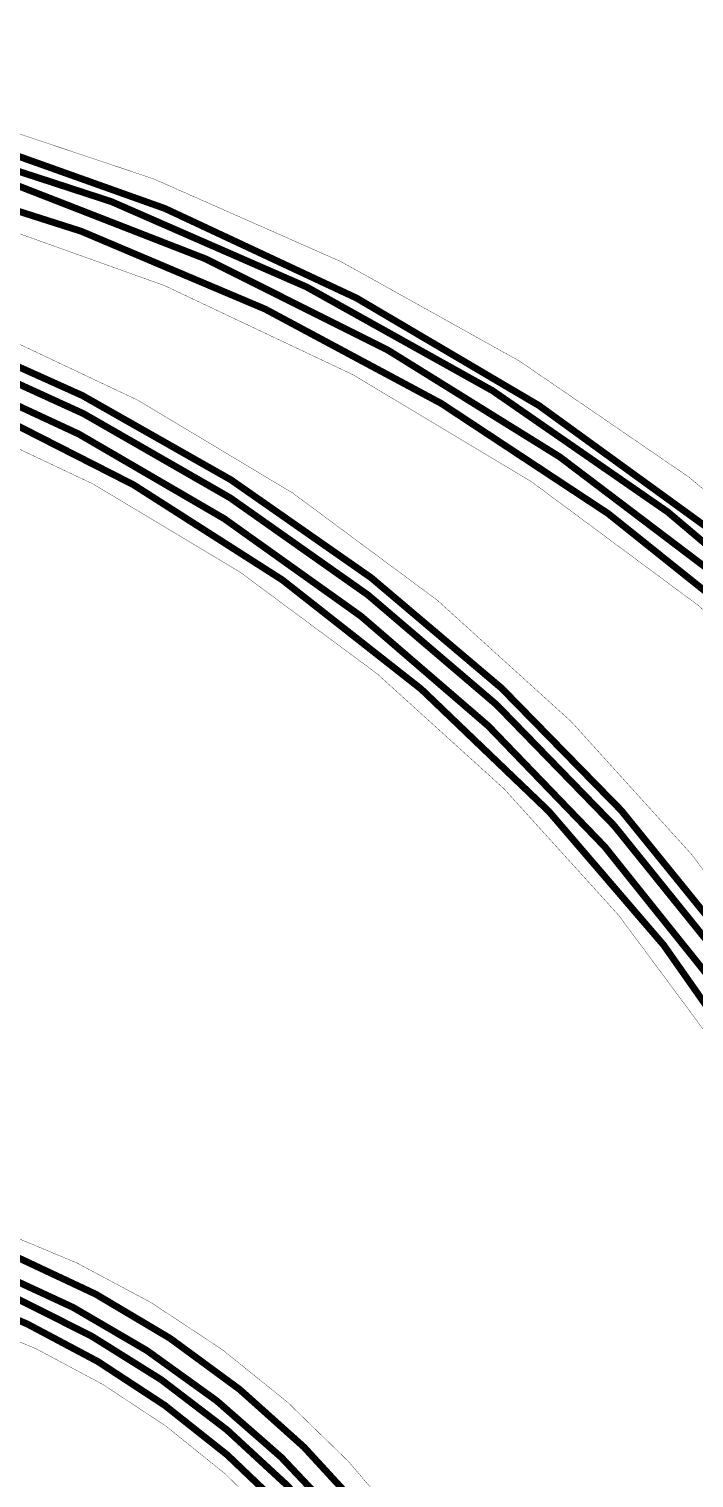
# Model space of a CAD drawing. Header units: millimetres. Extents: x 0 to 19.1, y 0 to 5.1.
# Drawn here: x 5.362 to 6.33, y 1.693 to 3.803 of the extents above; entities that cross this region are included whole.
import ezdxf

# ---------------------------------------------------------------- set-up
doc = ezdxf.new("R2010")
doc.units = ezdxf.units.MM
doc.header["$MEASUREMENT"] = 0
doc.layers.add('BottomLayer', color=5, linetype='Continuous')
doc.layers.add('Mechanical2', color=216, linetype='Continuous')

msp = doc.modelspace()

# ---------------------------------------------------------------- linework, layer by layer
at = {"layer": 'BottomLayer', "const_width": 0.01}
for points in [[(4.2665, 3.7609, -0.407274), (7.546, 0.7022)], [(4.6671, 3.7672, -0.399477), (7.5657, 0.3662)], [(4.4736, 3.7403, -0.38679), (7.5226, 0.6839)], [(4.2979, 3.706, -0.306543), (7.2717, 1.7435)], [(4.24, 3.558, -0.391747), (6.8932, 1.0892)], [(4.259, 3.536, -0.388989), (6.8734, 1.0856)], [(4.26, 3.514, -0.386319), (6.8537, 1.0609)], [(4.2888, 3.4866, -0.383042), (6.834, 1.049)], [(5.1053, 2.0869, -0.32703), (6.1389, 0.9613)], [(5.0739, 2.0659, -0.319436), (6.1192, 0.9582)], [(4.6499, 2.0478, -0.28915), (5.4426, 0.9874)], [(4.6461, 2.0228, -0.289256), (5.4232, 0.9835)], [(5.1187, 2.0307, -0.312282), (6.0995, 0.9406)], [(4.542, 2.0128, -0.289452), (5.3838, 0.8859)], [(4.6041, 2.0078, -0.289424), (5.4035, 0.9381)], [(5.1412, 1.9979, -0.304791), (6.0799, 0.9233)]]:
    msp.add_lwpolyline(points, format="xyb", dxfattribs=at)
at = {"layer": 'Mechanical2', "const_width": 0.0005}
for points in [[(4.3776, 3.8028, -0.414216), (7.6048, 0.5756)], [(4.3776, 3.6645, -0.414201), (7.4665, 0.5756)], [(4.2595, 3.5784, -0.414213), (6.9353, 0.9026)], [(4.2595, 3.4401, -0.414211), (6.7969, 0.9026)], [(5.0797, 2.1163, -0.367711), (6.181, 0.8212)], [(4.6334, 2.0861, -0.310673), (5.4857, 0.8468)], [(5.0574, 1.9798, -0.367711), (6.0427, 0.8212)]]:
    msp.add_lwpolyline(points, format="xyb", dxfattribs=at)

doc.saveas('drawing.dxf')
